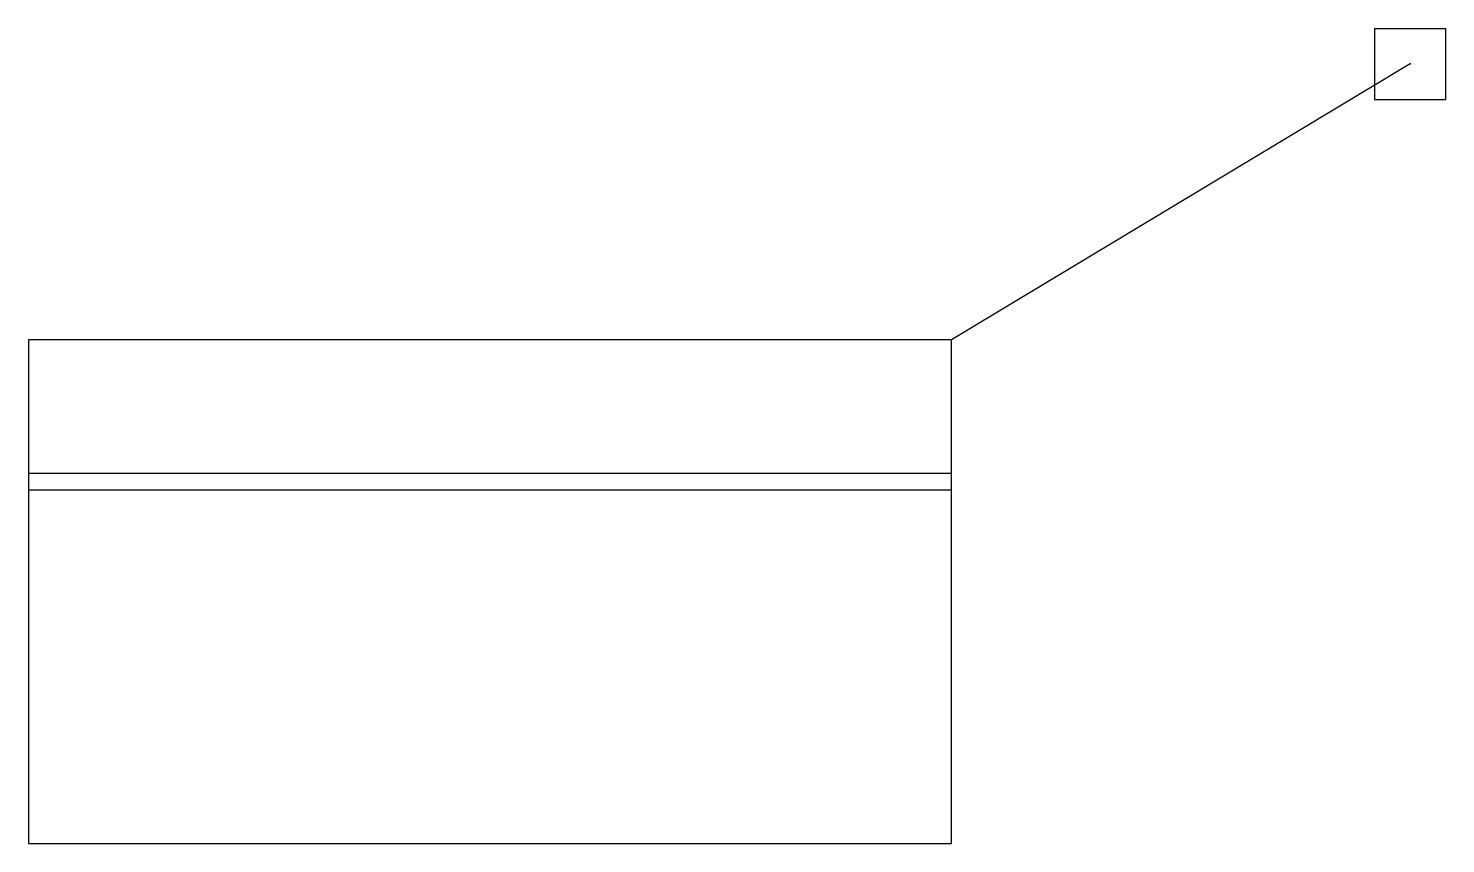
# Model space of a CAD drawing. Header units: metres. Extents: x -58.2 to 1.5, y -32.8 to 1.5.
import ezdxf

# ---------------------------------------------------------------- set-up
doc = ezdxf.new("R2010")
doc.units = ezdxf.units.M
doc.header["$MEASUREMENT"] = 0
doc.layers.add('BM', color=7, linetype='CONTINUOUS')

msp = doc.modelspace()

# ---------------------------------------------------------------- linework, layer by layer
at = {"layer": 'BM', "color": 3}
for points in [[(-1.5, 1.5), (1.5, 1.5)], [(-1.5, 1.5), (-1.5, -1.5)], [(1.5, 1.5), (1.5, -1.5)], [(0, 0), (-19.309, -11.609)], [(-1.5, -1.5), (1.5, -1.5)], [(-19.309, -17.241), (-58.2, -17.241)], [(-19.309, -17.945), (-58.2, -17.945)]]:
    msp.add_lwpolyline(points, dxfattribs=at)
msp.add_lwpolyline([(-19.309, -11.609), (-58.2, -11.609), (-58.2, -32.821), (-19.309, -32.821)], close=True, dxfattribs=at)
msp.add_point((0, 0), dxfattribs=at)

doc.saveas('drawing.dxf')
